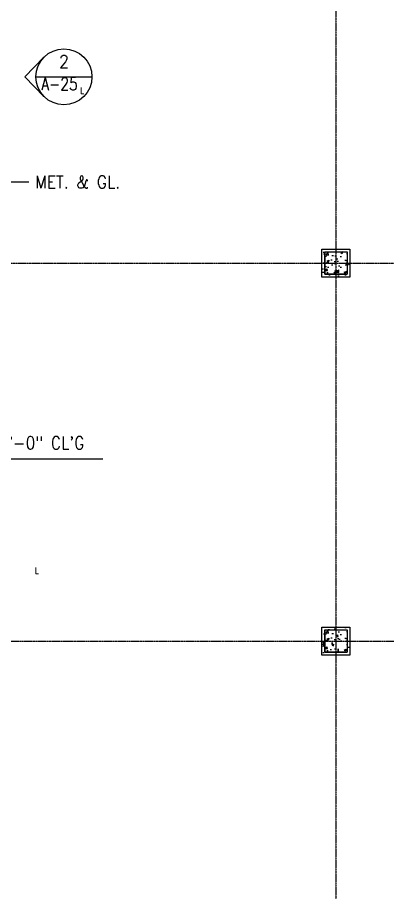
# Model space of a CAD drawing. Header units: inches. Extents: x 388 to 4053, y 352 to 2882.
# Drawn here: x 2870 to 3134, y 1678 to 2303 of the extents above; entities that cross this region are included whole.
import ezdxf
from ezdxf.enums import TextEntityAlignment as Align

# ---------------------------------------------------------------- set-up
doc = ezdxf.new("R2010")
doc.units = ezdxf.units.IN
doc.header["$LTSCALE"] = 0.5
doc.header["$MEASUREMENT"] = 0
doc.linetypes.add('CENTER', pattern=[3.25, 2.5, -0.25, 0.25, -0.25])
for name, color, linetype in [('A-ANNO-TEXT', 7, 'Continuous'), ('A-COLS', 2, 'Continuous'), ('A-COLS-PATT', 8, 'Continuous'), ('A-ELEV-IDEN', 7, 'Continuous'), ('A-GRID', 8, 'CENTER'), ('A-WALL', 2, 'Continuous'), ('A-WALL-PATT', 8, 'Continuous')]:
    doc.layers.add(name, color=color, linetype=linetype)
doc.styles.add('ROMANS', font='romans.shx', dxfattribs={"width": 0.9})
doc.dimstyles.new('LD96', dxfattribs={"dimscale": 96, "dimtxt": 0.09375, "dimasz": 0.09375, "dimexe": 0.046875, "dimexo": 0.046875, "dimgap": 0.046875, "dimtad": 0, "dimdec": 4, "dimzin": 3, "dimdsep": 46, "dimlunit": 4, "dimtxsty": 'ROMANS', "dimcen": 0.046875, "dimaunit": 1, "dimadec": 0, "dimazin": 0, "dimtfac": 0.7, "dimtdec": 4, "dimtofl": 0, "dimtmove": 2, "dimatfit": 3, "dimfxl": 0, "dimfrac": 1, "dimtolj": 1, "dimtzin": 0, "dimarcsym": 0})
pattern_1 = [(50, (11.203, -0.822), (14.345204, -1.255043), [1.5, -16.5]), (355, (11.203, -0.822), (-2.775027, 15.04384), [1.2, -13.2]), (100.4514, (12.398, -0.927), (11.57019, 13.78879), [1.274804, -14.02284]), (46.1842, (11.203, 3.178), (21.34482, -3.31038), [2.25, -24.75]), (96.6356, (12.981, 2.902), (18.69325, 19.48236), [1.9122, -21.03426]), (351.1842, (11.203, 3.178), (18.69324, 19.48237), [1.8, -19.8]), (21, (13.203, 2.178), (11.93814, -8.052378), [1.5, -16.5]), (326, (13.203, 2.178), (4.866307, 14.503), [1.2, -13.2]), (71.4514, (14.197, 1.507), (16.804453, 6.45061), [1.274804, -14.02284]), (37.5, (11.2027, -0.8225), (0.243197, 6.657877), [0, -13.04, 0, -13.4, 0, -13.25]), (7.5, (11.203, -0.8225), (5.261391, 7.888234), [0, -7.64, 0, -12.74, 0, -5.05]), (327.5, (6.7427, -0.8225), (10.676449, -0.4510974), [0, -5, 0, -15.6, 0, -20.7]), (317.5, (4.743, -0.822), (11.663723, 2.0021), [0, -6.5, 0, -10.36, 0, -14.7])]

# ---------------------------------------------------------------- blocks, each defined once
blk = doc.blocks.new('ELEVIDEN')
for q in [(-14, 14.29), (14, 14.29)]:
    blk.add_line((0, 28), q)
blk.add_arc((0, 0), 20, 45.58469, 134.41531)
blk = doc.blocks.new('IDEN4')
blk.add_line((-0.2083, 0), (0.2083, 0))
blk.add_circle((0, 0), 0.2083)
at = {"style": 'ROMANS'}
for tag, height, width, p in [('#', 0.0938, 0.9, (0, 0.1148)), ('##', 0.0938, 0.8, (-0.0336, -0.0524)), ('@', 0.0469, 0.9, (0.135, -0.1024))]:
    blk.add_attdef(tag, text='', height=height, dxfattribs=dict(at, width=width)).set_placement(p, align=Align.MIDDLE_CENTER)
blk = doc.blocks.new('1')
for p, q in [((-8, 8), (8, 8)), ((-8, 8), (-8, -8)), ((8, 8), (8, -8)), ((-8, -8), (8, -8))]:
    blk.add_line(p, q)

msp = doc.modelspace()

# ---------------------------------------------------------------- hatches: boundary and pattern name
at = {"layer": 'A-COLS-PATT'}
h = msp.add_hatch(dxfattribs=at)
h.set_pattern_fill('AR-CONC', color=256, scale=2, style=0)
h.set_pattern_definition([(50, (2130.299, -251.055), (14.345204, -1.255043), [1.5, -16.5]), (355, (2130.299, -251.055), (-2.77503, 15.04384), [1.2, -13.2]), (100.4514, (2131.495, -251.159), (11.57019, 13.78879), [1.2748, -14.02284]), (46.1842, (2130.3, -247.055), (21.34482, -3.31038), [2.25, -24.75]), (96.6356, (2132.078, -247.33), (18.69325, 19.48236), [1.9122, -21.03426]), (351.1842, (2130.3, -247.055), (18.69324, 19.48237), [1.8, -19.8]), (21, (2132.299, -248.055), (11.93814, -8.05238), [1.5, -16.5]), (326, (2132.299, -248.055), (4.86631, 14.503), [1.2, -13.2]), (71.4514, (2133.294, -248.726), (16.80445, 6.45061), [1.2748, -14.02284]), (37.5, (2130.299, -251.0546), (0.243197, 6.657877), [0, -13.04, 0, -13.4, 0, -13.25]), (7.5, (2130.299, -251.0546), (5.26139, 7.888234), [0, -7.64, 0, -12.74, 0, -5.05]), (327.5, (2125.839, -251.0546), (10.676449, -0.451097), [0, -5, 0, -15.6, 0, -20.7]), (317.5, (2123.839, -251.055), (11.663723, 2.0021), [0, -6.5, 0, -10.36, 0, -14.7])])
h.paths.add_polyline_path([(3089.08318, 2135.27553), (3089.08318, 2119.27553), (3105.08318, 2119.27553), (3105.08318, 2135.27553)])
h = msp.add_hatch(dxfattribs=at)
h.set_pattern_fill('AR-CONC', color=256, scale=2, style=0)
h.set_pattern_definition([(50, (2130.299, -521.055), (14.345204, -1.255043), [1.5, -16.5]), (355, (2130.299, -521.055), (-2.77503, 15.04384), [1.2, -13.2]), (100.4514, (2131.495, -521.159), (11.57019, 13.78879), [1.2748, -14.02284]), (46.1842, (2130.3, -517.055), (21.34482, -3.31038), [2.25, -24.75]), (96.6356, (2132.078, -517.33), (18.69325, 19.48236), [1.9122, -21.03426]), (351.1842, (2130.3, -517.055), (18.69324, 19.48237), [1.8, -19.8]), (21, (2132.299, -518.055), (11.93814, -8.05238), [1.5, -16.5]), (326, (2132.299, -518.055), (4.86631, 14.503), [1.2, -13.2]), (71.4514, (2133.294, -518.726), (16.80445, 6.45061), [1.2748, -14.02284]), (37.5, (2130.299, -521.0546), (0.243197, 6.657877), [0, -13.04, 0, -13.4, 0, -13.25]), (7.5, (2130.299, -521.0546), (5.26139, 7.888234), [0, -7.64, 0, -12.74, 0, -5.05]), (327.5, (2125.839, -521.0546), (10.676449, -0.451097), [0, -5, 0, -15.6, 0, -20.7]), (317.5, (2123.839, -521.055), (11.663723, 2.0021), [0, -6.5, 0, -10.36, 0, -14.7])])
h.paths.add_polyline_path([(3089.08318, 1865.27553), (3089.08318, 1849.27553), (3105.08318, 1849.27553), (3105.08318, 1865.27553)])
at = {"layer": 'A-WALL-PATT'}
h = msp.add_hatch(dxfattribs=at)
h.set_pattern_fill('AR-CONC', color=256, scale=2, style=0)
h.set_pattern_definition(pattern_1)
h.paths.add_polyline_path([(3107.08318, 2137.27553), (3087.08318, 2137.27553), (3087.08318, 2117.27553), (3107.08318, 2117.27553)])
h = msp.add_hatch(dxfattribs=at)
h.set_pattern_fill('AR-CONC', color=256, scale=2, style=0)
h.set_pattern_definition(pattern_1)
h.paths.add_polyline_path([(3107.08318, 1867.27553), (3087.08318, 1867.27553), (3087.08318, 1847.27553), (3107.08318, 1847.27553)])

# ---------------------------------------------------------------- linework, layer by layer
at = {"layer": 'A-GRID'}
for p, q in [((3097.08318, 2833.64311), (3097.08318, 435.27553)), ((1535.81009, 2127.27553), (4004.54291, 2127.27553)), ((510.08318, 1857.27553), (4004.54291, 1857.27553))]:
    msp.add_line(p, q, dxfattribs=at)
at = {"layer": 'A-WALL'}
for p, q in [((3087.08318, 2137.27553), (3107.08318, 2137.27553)), ((3087.08318, 2117.27553), (3087.08318, 2137.27553)), ((3089.08318, 2135.27553), (3105.08318, 2135.27553)), ((3089.08318, 2119.27553), (3089.08318, 2135.27553)), ((3105.08318, 2135.27553), (3105.08318, 2119.27553)), ((3107.08318, 2137.27553), (3107.08318, 2117.27553)), ((3105.08318, 2119.27553), (3089.08318, 2119.27553)), ((3107.08318, 2117.27553), (3087.08318, 2117.27553)), ((3087.08318, 1867.27553), (3107.08318, 1867.27553)), ((3087.08318, 1847.27553), (3087.08318, 1867.27553)), ((3089.08318, 1865.27553), (3105.08318, 1865.27553)), ((3089.08318, 1849.27553), (3089.08318, 1865.27553)), ((3105.08318, 1865.27553), (3105.08318, 1849.27553)), ((3107.08318, 1867.27553), (3107.08318, 1847.27553)), ((3107.08318, 1847.27553), (3087.08318, 1847.27553)), ((3105.08318, 1849.27553), (3089.08318, 1849.27553))]:
    msp.add_line(p, q, dxfattribs=at)

# ---------------------------------------------------------------- block references
at = {"layer": 'A-COLS'}
for p in [(3097.08318, 2127.27553), (3097.08318, 1857.27553)]:
    msp.add_blockref('1', p, dxfattribs=at)
at = {"layer": 'A-ELEV-IDEN', "xscale": 96, "yscale": 96, "zscale": 96}
msp.add_blockref('IDEN4', (2902.9679, 2260.3664), dxfattribs=at).add_auto_attribs({'#': '2', '##': 'A-25', '@': 'L'})
at = {"layer": 'A-ELEV-IDEN', "xscale": -1, "rotation": 90}
msp.add_blockref('ELEVIDEN', (2902.9679, 2260.3664), dxfattribs=at)

# ---------------------------------------------------------------- texts
at = {"layer": 'A-ANNO-TEXT', "style": 'ROMANS', "width": 0.9}
for s, height, p in [('10\'-0" CL\'G', 9, (2849.18954, 1994.3118)), ('L', 4.5, (2882.10348, 1905.23894))]:
    msp.add_text(s, height=height, dxfattribs=at).set_placement(p)
at = {"layer": 'A-ANNO-TEXT', "insert": (2882.33358, 2189.72874), "char_height": 9, "attachment_point": 1, "style": 'ROMANS'}
msp.add_mtext('\\A1;MET. & GL.', dxfattribs=at)

# ---------------------------------------------------------------- leaders
at = {"layer": 'A-ANNO-TEXT', "annotation_type": 0, "has_hookline": 1, "hookline_direction": 0, "text_width": 68.27143}
msp.add_leader([(2829.08318, 2326.54862), (2863.07571, 2185.22874), (2877.83358, 2185.22874)], dimstyle='LD96', override={"dimgap": 0.046875, "dimtad": 0}, dxfattribs=at)
at = {"layer": 'A-ANNO-TEXT'}
msp.add_leader([(2839.03713, 1987.45938), (2930.77698, 1987.45938)], dimstyle='LD96', override={"dimgap": 0.046875, "dimtad": 0}, dxfattribs=at)

doc.saveas('drawing.dxf')
